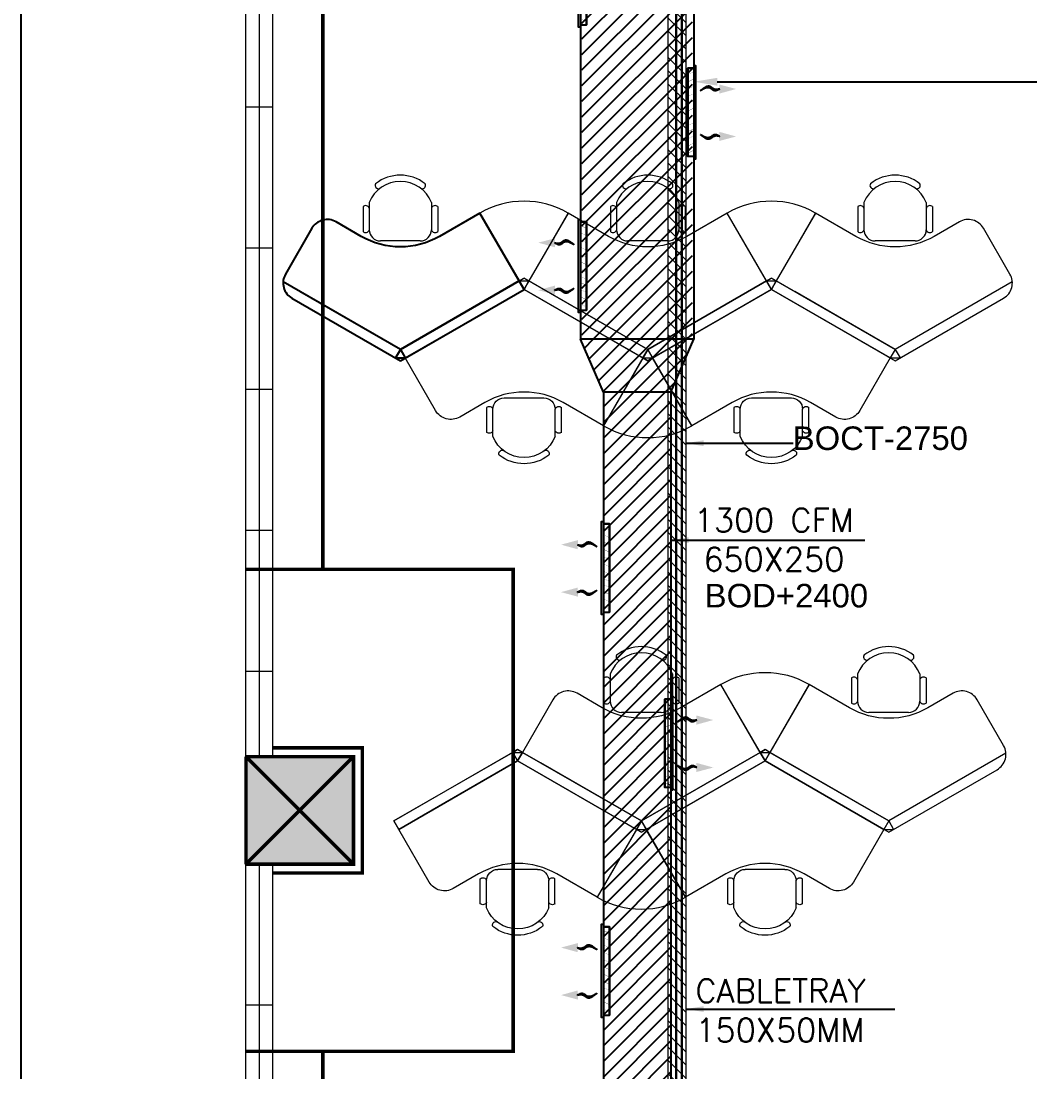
# Model space of a CAD drawing. Header units: millimetres. Extents: x 148480 to 578986, y 39883 to 155062.
# Drawn here: x 217004 to 225586, y 69951 to 78891 of the extents above; entities that cross this region are included whole.
import ezdxf

# ---------------------------------------------------------------- set-up
doc = ezdxf.new("R2010")
doc.units = ezdxf.units.MM
doc.header["$PDMODE"] = 34
doc.header["$PDSIZE"] = -1
for name, pattern in [('CENTER', [2, 1.25, -0.25, 0.25, -0.25]), ('CONTINOUS', [0]), ('HIDDEN', [0.375, 0.25, -0.125])]:
    doc.linetypes.add(name, pattern=pattern)
for name, color, linetype in [('CABELTRAY LINE', 4, 'Continuous'), ('CEN', 252, 'CENTER'), ('Flooring', 44, 'Continuous'), ('Hatch 01_UC', 7, 'Continuous'), ('HVAC-SECTIONS', 7, 'Continuous'), ('I - MODULAR', 44, 'Continuous'), ('Layer2', 4, 'Continuous'), ('Layer4', 6, 'Continuous'), ('M HVAC DRAIN PIPE', 30, 'Continuous'), ('M-HVAC ELLIPTICAL DUCT', 6, 'Continuous'), ('M-HVAC VRV PIPE', 4, 'Continuous'), ('M-HVAC-BOF', 6, 'Continuous'), ('M-HVAC-ELEPTICAL DUCT', 6, 'Continuous'), ('M-HVAC-GRIL', 6, 'Continuous'), ('M-HVAC-INSULATION', 8, 'Continuous'), ('M-HVAC-SUPP', 4, 'Continuous'), ('M-HVAC-SUPPLY AIR DUCT', 4, 'Continuous'), ('M-HVAC-TEXT', 7, 'Continuous')]:
    doc.layers.add(name, color=color, linetype=linetype)
for name, color, linetype, lineweight in [('CB-AC CABLE TRAY', 213, 'Continuous', 15), ('ID-FURNITURE MODULAR', 32, 'Continuous', 15), ('KDBS-SIDE THROW GRILLE', 1, 'Continuous', 18), ('M HVAC GRILLE', 6, 'Continuous', 13), ('SW-FURNITURE', 45, 'Continuous', 9)]:
    doc.layers.add(name, color=color, linetype=linetype, lineweight=lineweight)
doc.layers.add('glass', color=7, linetype='Continuous', lineweight=0, true_color=0x0000d6)
doc.styles.add('ARAIL', font='arial.ttf')
doc.styles.add('HVAC TEXT', font='Romans.shx', dxfattribs={"width": 0.8, "height": 100})
doc.styles.add('R', font='romans.shx')
doc.styles.add('ROMAND', font='romand__.ttf')
doc.styles.add('ROMANS3', font='romans.shx', dxfattribs={"width": 0.8, "height": 100})
doc.styles.get("Standard").update_dxf_attribs({"font": 'arial.ttf'})
doc.dimstyles.new('HVAC DIM', dxfattribs={"dimtxt": 100, "dimasz": 200, "dimexe": 50, "dimexo": 50, "dimgap": 50, "dimtad": 1, "dimtoh": 1, "dimdec": 0, "dimzin": 0, "dimdsep": 46, "dimtxsty": 'HVAC TEXT', "dimcen": 50, "dimclrd": 7, "dimclre": 7, "dimclrt": 7, "dimadec": 0, "dimazin": 0, "dimtfac": 1, "dimtdec": 0, "dimtofl": 0, "dimtmove": 0, "dimatfit": 3, "dimfxl": 1, "dimtolj": 1, "dimtzin": 0, "dimarcsym": 0})
doc.dimstyles.new('Vayucon', dxfattribs={"dimtxt": 200, "dimasz": 150, "dimexe": 0, "dimexo": 0, "dimgap": 9e-05, "dimtad": 1, "dimdec": 0, "dimrnd": 5, "dimzin": 0, "dimdsep": 46, "dimtxsty": 'ROMAND', "dimcen": 90, "dimclrd": 42, "dimclre": 8, "dimclrt": 7, "dimadec": 0, "dimazin": 0, "dimtfac": 1, "dimtdec": 0, "dimtofl": 0, "dimtmove": 1, "dimatfit": 0, "dimfxl": 1, "dimtolj": 1, "dimtzin": 0, "dimarcsym": 0})
pattern_1 = [(225, (811127.6, 15256.2), (66.29126, -66.29126), [])]

# ---------------------------------------------------------------- blocks, each defined once
blk = doc.blocks.new('A$C33651DB2')
at = {"layer": 'ID-FURNITURE MODULAR', "color": 8}
for p, q in [((24.2, 420.4), (136.6, 575.5)), ((44.5, 367.2), (166.8, 536)), ((286.6, 555.1), (533.5, 376.2)), ((430.3, 87.6), (552.7, 256.4)), ((487.2, 84.9), (599.6, 240))]:
    blk.add_line(p, q, dxfattribs=at)
for centre, radius, start, end in [((138.9, 545.3), 30.3, 346.21224, 94.26725), ((236.3, 485.7), 85.8, 54.07073, 144.07073), ((53.6, 427.7), 30.3, 193.8742, 301.92922), ((292.9, 303.9), 256.3, 165.70212, 302.43934), ((483.2, 306.8), 85.8, 324.07073, 54.07073), ((25.1, 220.2), 25.1, 33.10052, 175.40843), ((570.2, 232.8), 30.3, 13.8742, 121.92922), ((292.9, 303.9), 303.9, 195.52672, 272.61473), ((484.9, 115.1), 30.3, 166.21224, 274.26725), ((296.7, 23.3), 25.1, 292.73302, 75.04093)]:
    blk.add_arc(centre, radius, start, end, dxfattribs=at)
blk = doc.blocks.new('120 ws')
at = {"layer": 'SW-FURNITURE', "color": 8}
for p, q in [((0, 0), (-946.8, -546.7)), ((946.8, -546.7), (0, 0)), ((0, -86.6), (-37.5, -21.7)), ((37.5, -21.7), (-37.5, -21.7)), ((0, -86.6), (37.5, -21.7)), ((-909.3, -611.6), (0, -86.6)), ((0, -86.6), (909.3, -611.6)), ((0, -86.6), (768.7, -530.4)), ((-946.8, -546.7), (-909.3, -611.6)), ((-946.8, -546.7), (-609.3, -1131.2)), ((946.8, -546.7), (609.3, -1131.2)), ((909.3, -611.6), (946.8, -546.7)), ((946.8, -546.7), (1284.3, -1131.2)), ((909.3, -611.6), (946.8, -633.3)), ((984.3, -611.6), (946.8, -633.3))]:
    blk.add_line(p, q, dxfattribs=at)
blk.add_lwpolyline([(0, -86.6), (-909.3, -611.6), (-609.3, -1131.2), (-300, -952.6, -0.267949), (300, -952.6), (609.3, -1131.2), (909.3, -611.6)], format="xyb", close=True, dxfattribs=at)
blk.add_lwpolyline([(946.8, -546.7), (909.3, -611.6), (946.8, -633.3), (984.3, -611.6)], close=True, dxfattribs=at)
blk.add_arc((946.8, -546.7), 675, 240, 300, dxfattribs=at)
at = {"layer": 'SW-FURNITURE', "color": 8, "rotation": 35.92927448043179}
blk.add_blockref('A$C33651DB2', (-58.8, -1535.6), dxfattribs=at)
blk = doc.blocks.new('GFC1')
at = {"layer": 'Hatch 01_UC', "linetype": 'Continuous'}
h = blk.add_hatch(color=8, dxfattribs=at)
h.dxf.hatch_style = 1
h.paths.add_polyline_path([(292464.7, 72704.2), (291549.7, 72704.2), (291549.7, 73619.2), (292464.7, 73619.2)])
at = {"layer": 'CEN', "color": 8, "linetype": 'HIDDEN', "lineweight": 0, "ltscale": 1500}
for p, q in [((292203.1, 81075.6), (292203.1, 75212.3)), ((292203.1, 71112.3), (292203.1, 65163.3))]:
    blk.add_line(p, q, dxfattribs=at)
at = {"layer": 'CEN', "color": 8, "linetype": 'Continuous', "lineweight": 0}
for p, q in [((291549.7, 72704.2), (292464.7, 73619.2)), ((292464.7, 72704.2), (291549.7, 73619.2)), ((292464.7, 72704.2), (291549.7, 73619.2)), ((291549.7, 72704.2), (292464.7, 73619.2)), ((291549.7, 73619.2), (292464.7, 73619.2)), ((291549.7, 73619.2), (292464.7, 73619.2)), ((291549.7, 72704.2), (291549.7, 73619.2)), ((292464.7, 73619.2), (292464.7, 72704.2)), ((292464.7, 73619.2), (292464.7, 72704.2)), ((292464.7, 72704.2), (291549.7, 72704.2)), ((292464.7, 72704.2), (291549.7, 72704.2))]:
    blk.add_line(p, q, dxfattribs=at)
at = {"layer": 'CEN', "color": 8, "linetype": 'HIDDEN', "lineweight": 0, "ltscale": 1500}
blk.add_lwpolyline([(291552.1, 71112.3), (293822.1, 71112.3), (293822.1, 75212.3), (291552.1, 75212.3)], dxfattribs=at)
at = {"layer": 'CEN', "color": 8, "linetype": 'Continuous', "lineweight": 0}
for points in [[(291778.4, 72629.2), (292539.7, 72629.2), (292539.7, 73694.2), (291778.4, 73694.2)], [(291778.4, 72704.2), (292464.7, 72704.2), (292464.7, 73619.2), (291778.4, 73619.2)]]:
    blk.add_lwpolyline(points, dxfattribs=at)
at = {"layer": 'DEFPOINTS', "color": 8, "linetype": 'Continuous'}
blk.add_lwpolyline([(330908.9, 62386.8), (289636.8, 62386.8), (289636.8, 144736.9), (330908.9, 144736.9)], close=True, dxfattribs=at)
at = {"layer": 'Flooring', "color": 8, "linetype": 'HIDDEN', "ltscale": 1500}
blk.add_arc((300007.7, 78255.1), 12777.8, 229.90697, 79.60318, dxfattribs=at)
at = {"layer": 'glass', "color": 8, "linetype": 'Continuous'}
for p, q in [((291549.7, 73619.2), (291549.7, 82667.5)), ((291664, 73619.2), (291664, 82667.5)), ((291778.4, 73619.2), (291778.4, 82667.5)), ((291778.4, 79143.7), (291549.7, 79143.7)), ((291778.4, 77943.7), (291549.7, 77943.7)), ((291778.4, 76743.7), (291549.7, 76743.7)), ((291778.4, 75543.7), (291549.7, 75543.7)), ((291778.4, 74343.7), (291549.7, 74343.7)), ((291549.7, 63579.6), (291549.7, 72704.2)), ((291664, 63579.6), (291664, 72704.2)), ((291778.4, 63579.6), (291778.4, 72704.2)), ((291778.4, 71504.2), (291549.7, 71504.2))]:
    blk.add_line(p, q, dxfattribs=at)
at = {"layer": 'I - MODULAR', "color": 8}
for p, q in [((293915.1, 77593.7), (293540.1, 78243.3)), ((292863, 77082.6), (291866.2, 77658.1)), ((293873.4, 77665.9), (292863, 77082.6)), ((293915.1, 77593.7), (293873.4, 77665.9)), ((292863, 77082.6), (292009, 77575.7)), ((292863, 76986.3), (293915.1, 77593.7)), ((292863, 77082.6), (292821.4, 77010.4)), ((292863, 77082.6), (292904.7, 77010.4)), ((292821.4, 77010.4), (292904.7, 77010.4))]:
    blk.add_line(p, q, dxfattribs=at)
blk.add_lwpolyline([(292863, 77082.6), (293873.4, 77665.9), (293540.1, 78243.3), (293196.4, 78044.8, -0.267949), (292529.7, 78044.8), (292315.9, 78168.3, 0.414214), (292111, 78113.4), (291886, 77723.6, 0.414214), (291940.9, 77518.7), (292863, 76986.3)], format="xyb", dxfattribs=at)
at = {"layer": 'SW-FURNITURE', "color": 8}
for p, q in [((296019.1, 77593.7), (295644.1, 78243.3)), ((296019.1, 77593.7), (296394.1, 78243.3)), ((298048.2, 77723.6), (297823.2, 78113.4)), ((292863, 77082.6), (293915.1, 77690)), ((293915.1, 77593.7), (293873.4, 77665.9)), ((293873.4, 77665.9), (293956.7, 77665.9)), ((293915.1, 77690), (294967.1, 77082.6)), ((293915.1, 77593.7), (293956.7, 77665.9)), ((294967.1, 77082.6), (296019.1, 77690)), ((295977.5, 77665.9), (296019.1, 77690)), ((296019.1, 77593.7), (295977.5, 77665.9)), ((295977.5, 77665.9), (296060.8, 77665.9)), ((296019.1, 77690), (297071.2, 77082.6)), ((296060.8, 77665.9), (296019.1, 77690)), ((296019.1, 77593.7), (296060.8, 77665.9)), ((296060.8, 77665.9), (296019.1, 77593.7)), ((297071.2, 77082.6), (296060.8, 77665.9)), ((298068, 77658.1), (297071.2, 77082.6)), ((293915.1, 77593.7), (292904.7, 77010.4)), ((293915.1, 77593.7), (293061, 77100.6)), ((294925.4, 77010.4), (293915.1, 77593.7)), ((296019.1, 77593.7), (295008.8, 77010.4)), ((296019.1, 77593.7), (295165.1, 77100.6)), ((297029.5, 77010.4), (296019.1, 77593.7)), ((296019.1, 77593.7), (297071.2, 76986.3)), ((297071.2, 77082.6), (296217.1, 77575.7)), ((292904.7, 77010.4), (292863, 77082.6)), ((294967.1, 77082.6), (294592.1, 76433.1)), ((294967.1, 77082.6), (294592.1, 76433.1)), ((294967.1, 77082.6), (294925.4, 77010.4)), ((295008.8, 77010.4), (294967.1, 77082.6)), ((294967.1, 77082.6), (295342.1, 76433.1)), ((297071.2, 77082.6), (297029.5, 77010.4)), ((297071.2, 77082.6), (297029.5, 77010.4)), ((297071.2, 77082.6), (297112.8, 77010.4)), ((292821.4, 77010.4), (292863, 76986.3)), ((292904.7, 77010.4), (292863, 76986.3)), ((294925.4, 77010.4), (294967.1, 76986.3)), ((295008.8, 77010.4), (294967.1, 76986.3)), ((297029.5, 77010.4), (297112.8, 77010.4)), ((295964.8, 73583.3), (295589.8, 74232.8)), ((295964.8, 73583.3), (295589.8, 74232.8)), ((295964.8, 73583.3), (296339.8, 74232.8)), ((292808.7, 73072.1), (293860.8, 73679.5)), ((293819.1, 73655.5), (293860.8, 73679.5)), ((293860.8, 73679.5), (294912.8, 73072.1)), ((293902.4, 73655.5), (293860.8, 73679.5)), ((294912.8, 73072.1), (295964.8, 73679.5)), ((295923.2, 73655.5), (295964.8, 73679.5)), ((295964.8, 73679.5), (297016.8, 73072.1)), ((296006.5, 73655.5), (295964.8, 73679.5)), ((293819.1, 73655.5), (292808.7, 73072.1)), ((293860.8, 73583.3), (292850.4, 72999.9)), ((292850.4, 72999.9), (293860.8, 73583.3)), ((293860.8, 73583.3), (293006.7, 73090.2)), ((293860.8, 73583.3), (293819.1, 73655.5)), ((293819.1, 73655.5), (293902.4, 73655.5)), ((293860.8, 73583.3), (293819.1, 73655.5)), ((293860.8, 73583.3), (293902.4, 73655.5)), ((293902.4, 73655.5), (293860.8, 73583.3)), ((294871.1, 73000), (293860.8, 73583.3)), ((293860.8, 73583.3), (294912.8, 72975.9)), ((294912.8, 73072.1), (293902.4, 73655.5)), ((295923.2, 73655.5), (294912.8, 73072.1)), ((294912.8, 72975.9), (295964.8, 73583.3)), ((295964.8, 73583.3), (294954.5, 73000)), ((295964.8, 73583.3), (295110.8, 73090.2)), ((295964.8, 73583.3), (295923.2, 73655.5)), ((295923.2, 73655.5), (296006.5, 73655.5)), ((295964.8, 73583.3), (295923.2, 73655.5)), ((295964.8, 73583.3), (296006.5, 73655.5)), ((296006.5, 73655.5), (295964.8, 73583.3)), ((296975.2, 73000), (295964.8, 73583.3)), ((295964.8, 73583.3), (297016.9, 72975.9)), ((297016.9, 73072.1), (296006.5, 73655.5)), ((298013.7, 73647.6), (297016.9, 73072.1)), ((294912.8, 73072.1), (294058.7, 73565.2)), ((297016.9, 73072.1), (296162.8, 73565.2)), ((292850.4, 72999.9), (292808.7, 73072.1)), ((292808.7, 73072.1), (292850.4, 72999.9)), ((294912.8, 73072.1), (294537.8, 72422.6)), ((294912.8, 73072.1), (294537.8, 72422.6)), ((294912.8, 73072.1), (294871.1, 73000)), ((294912.8, 73072.1), (294871.1, 73000)), ((294954.5, 73000), (294912.8, 73072.1)), ((294912.8, 73072.1), (295287.8, 72422.6)), ((294912.8, 73072.1), (294954.5, 73000)), ((297016.8, 73072.1), (296975.2, 73000)), ((297016.9, 73072.1), (296975.2, 73000)), ((297016.9, 73072.1), (297058.5, 73000)), ((294871.1, 73000), (294912.8, 72975.9)), ((294871.1, 73000), (294954.5, 73000)), ((294954.5, 73000), (294912.8, 72975.9)), ((296975.2, 73000), (297058.5, 73000))]:
    blk.add_line(p, q, dxfattribs=at)
for points in [[(297071.2, 76986.3), (297993.3, 77518.7, 0.414214), (298048.2, 77723.6), (297823.2, 78113.4, 0.414214), (297618.3, 78168.3), (297404.5, 78044.8, -0.267949), (296737.8, 78044.8), (296394.1, 78243.3), (296060.8, 77665.9), (297071.2, 77082.6)], [(297016.9, 72975.9), (297939, 73508.3, 0.414214), (297993.9, 73713.2), (297768.9, 74102.9, 0.414214), (297564, 74157.8), (297350.2, 74034.4, -0.267949), (296683.5, 74034.4), (296339.8, 74232.8), (296006.5, 73655.5), (297016.9, 73072.1)]]:
    blk.add_lwpolyline(points, format="xyb", dxfattribs=at)
for points in [[(296019.1, 77593.7), (296060.8, 77665.9), (296019.1, 77690), (295977.5, 77665.9)], [(292863, 77082.6), (292904.7, 77010.4), (292863, 76986.3), (292821.4, 77010.4)], [(294967.1, 77082.6), (295008.8, 77010.4), (294967.1, 76986.3), (294925.4, 77010.4)], [(293860.8, 73583.3), (293902.4, 73655.5), (293860.8, 73679.5), (293819.1, 73655.5)], [(295964.8, 73583.3), (296006.5, 73655.5), (295964.8, 73679.5), (295923.2, 73655.5)], [(294912.8, 73072.1), (294954.5, 73000), (294912.8, 72975.9), (294871.1, 73000)]]:
    blk.add_lwpolyline(points, close=True, dxfattribs=at)
for points in [[(293915.1, 77593.7), (294925.4, 77010.4), (294592.1, 76433.1), (294248.4, 76631.5, 0.267949), (293581.7, 76631.5), (293367.9, 76508.1, -0.414214), (293163, 76563), (292904.7, 77010.4)], [(296019.1, 77593.7), (297029.5, 77010.4), (296771.2, 76563, -0.414214), (296566.2, 76508.1), (296352.5, 76631.5, 0.267949), (295685.8, 76631.5), (295342.1, 76433.1), (295008.8, 77010.4)], [(294912.8, 73072.1), (295923.2, 73655.5), (295589.8, 74232.8), (295246.1, 74034.4, -0.267949), (294579.5, 74034.4), (294365.7, 74157.8, 0.414214), (294160.8, 74102.9), (293902.4, 73655.5)], [(293860.8, 73583.3), (294871.1, 73000), (294537.8, 72422.6), (294194.1, 72621, 0.267949), (293527.4, 72621), (293313.6, 72497.6, -0.414214), (293108.7, 72552.5), (292850.4, 72999.9)], [(295964.8, 73583.3), (296975.2, 73000), (296716.8, 72552.5, -0.414214), (296511.9, 72497.6), (296298.2, 72621, 0.267949), (295631.5, 72621), (295287.8, 72422.6), (294954.5, 73000)]]:
    blk.add_lwpolyline(points, format="xyb", close=True, dxfattribs=at)
for centre, start, end in [((296019.1, 77593.7), 59.99993, 119.99993), ((294967.1, 77082.6), 240.00007, 300.00007), ((295964.8, 73583.3), 59.99993, 119.99993), ((294912.8, 73072.1), 240.00007, 300.00007)]:
    blk.add_arc(centre, 750, start, end, dxfattribs=at)
at = {"layer": 'I - MODULAR', "color": 8, "xscale": 1.111111111111135, "yscale": 1.111111111111135, "zscale": 1.111111111111135, "rotation": 215.9292058300231}
blk.add_blockref('A$C33651DB2', (292928.4, 78692.6), dxfattribs=at)
at = {"layer": 'I - MODULAR', "color": 8, "linetype": 'CONTINOUS', "xscale": 1.111111111111135, "yscale": 1.111111111111135, "zscale": 1.111111111111135, "rotation": 179.9999313495913}
blk.add_blockref('120 ws', (294967.1, 76986.3), dxfattribs=at)
at = {"layer": 'SW-FURNITURE', "color": 8, "yscale": 1.111111111111135}
for p, xscale, zscale, rotation in [((297136.5, 78692.6), 1.111111111111135, 1.111111111111135, 215.9292058300231), ((293980.4, 75983.7), -1.111111111111135, 1.111111111111134, 324.0707941699768), ((296084.5, 75983.7), -1.111111111111135, 1.111111111111134, 324.0707941699768), ((294978.1, 74682.2), 1.111111111111135, 1.111111111111135, 215.9292058300231), ((297082.2, 74682.2), 1.111111111111135, 1.111111111111135, 215.9292058300231), ((293926.1, 71973.3), -1.111111111111135, 1.111111111111134, 324.0707941699768), ((296030.2, 71973.3), -1.111111111111135, 1.111111111111134, 324.0707941699768)]:
    blk.add_blockref('A$C33651DB2', p, dxfattribs=dict(at, xscale=xscale, zscale=zscale, rotation=rotation))
blk = doc.blocks.new('BEAM')
at = {"layer": 'CEN', "color": 11, "linetype": 'HIDDEN', "lineweight": 0, "ltscale": 1500, "const_width": 30}
for points in [[(352203.1, 81075.6), (352203.1, 75212.3)], [(351552.1, 71112.3), (353822.1, 71112.3), (353822.1, 75212.3), (351552.1, 75212.3)], [(352203.1, 71112.3), (352203.1, 65163.3)]]:
    blk.add_lwpolyline(points, dxfattribs=at)
at = {"layer": 'CEN', "color": 11, "linetype": 'Continuous', "lineweight": 0, "const_width": 30}
for points in [[(351778.4, 72629.2), (352539.7, 72629.2), (352539.7, 73694.2), (351778.4, 73694.2)], [(351549.7, 72704.2), (351549.7, 73619.2)], [(351549.7, 73619.2), (352464.7, 73619.2)], [(351549.7, 73619.2), (352464.7, 73619.2)], [(351549.7, 72704.2), (352464.7, 73619.2)], [(352464.7, 72704.2), (351549.7, 73619.2)], [(352464.7, 72704.2), (351549.7, 73619.2)], [(351549.7, 72704.2), (352464.7, 73619.2)], [(351778.4, 72704.2), (352464.7, 72704.2), (352464.7, 73619.2), (351778.4, 73619.2)], [(352464.7, 73619.2), (352464.7, 72704.2)], [(352464.7, 73619.2), (352464.7, 72704.2)], [(352464.7, 72704.2), (351549.7, 72704.2)], [(352464.7, 72704.2), (351549.7, 72704.2)]]:
    blk.add_lwpolyline(points, dxfattribs=at)
blk = doc.blocks.new('BEE')
at = {"layer": 'M-HVAC VRV PIPE', "linetype": 'Continuous'}
blk.add_blockref('BEAM', (0, 0), dxfattribs=at)
blk = doc.blocks.new('RAAAA')
at = {"linetype": 'Continuous', "ltscale": 1000}
for points in [[(363, 0, 0), (363, 0, 0), (364, 0, 0), (364, 0, 0), (365, 0, 0), (366, 0, 0), (367, -1, 0), (368, -1, 0), (369, -1, 0), (371, -1, 0), (373, -2, 0), (374, -2, 0), (377, -2, 0), (379, -3, 0), (381, -3, 0), (384, -4, 0), (387, -4, 0), (390, -5, 0), (393, -5, 0), (397, -6, 0), (400, -6, 0), (404, -7, 0), (408, -8, 0), (412, -8, 0), (416, -9, 0), (421, -10, 0), (421, -10, 0), (425, -11, 0), (430, -11, 0), (435, -11, 0), (439, -11, 0), (444, -11, 0), (449, -11, 0), (454, -10, 0), (459, -10, 0), (464, -9, 0), (468, -7, 0), (473, -6, 0), (478, -4, 0), (483, -2, 0), (488, 0, 0), (494, 2, 0), (499, 4, 0), (504, 7, 0), (509, 10, 0), (514, 13, 0), (519, 16, 0), (525, 20, 0), (530, 24, 0), (535, 28, 0), (541, 32, 0), (546, 36, 0), (546, 36, 0), (552, 40, 0), (557, 44, 0), (563, 48, 0), (568, 51, 0), (574, 54, 0), (580, 56, 0), (586, 58, 0), (592, 60, 0), (598, 61, 0), (604, 62, 0), (610, 62, 0), (616, 62, 0), (622, 62, 0), (628, 61, 0), (635, 60, 0), (641, 59, 0), (648, 57, 0), (654, 55, 0), (661, 52, 0), (668, 49, 0), (675, 46, 0), (681, 42, 0), (688, 38, 0), (695, 33, 0), (702, 28, 0), (702, 28, 0), (709, 23, 0), (716, 19, 0), (722, 14, 0), (728, 10, 0), (734, 5, 0), (740, 1, 0), (745, -2, 0), (750, -6, 0), (755, -9, 0), (759, -13, 0), (763, -15, 0), (767, -18, 0), (771, -21, 0), (774, -23, 0), (777, -25, 0), (779, -27, 0), (782, -29, 0), (784, -31, 0), (786, -32, 0), (787, -33, 0), (789, -34, 0), (790, -35, 0), (790, -35, 0), (791, -35, 0), (791, -36, 0)], [(363, 0, 0), (363, 0, 0), (364, 0, 0), (364, 0, 0), (365, -1, 0), (366, -1, 0), (367, -2, 0), (368, -2, 0), (369, -3, 0), (371, -4, 0), (373, -5, 0), (374, -5, 0), (377, -6, 0), (379, -8, 0), (381, -9, 0), (384, -10, 0), (387, -12, 0), (390, -13, 0), (393, -15, 0), (397, -16, 0), (400, -18, 0), (404, -20, 0), (408, -22, 0), (412, -24, 0), (416, -26, 0), (421, -28, 0), (421, -28, 0), (425, -30, 0), (430, -32, 0), (435, -34, 0), (439, -35, 0), (444, -36, 0), (449, -37, 0), (454, -37, 0), (459, -38, 0), (464, -38, 0), (468, -37, 0), (473, -37, 0), (478, -36, 0), (483, -35, 0), (488, -33, 0), (494, -32, 0), (499, -30, 0), (504, -28, 0), (509, -25, 0), (514, -22, 0), (519, -19, 0), (525, -16, 0), (530, -13, 0), (535, -9, 0), (541, -5, 0), (546, 0, 0), (546, 0, 0), (552, 4, 0), (557, 8, 0), (563, 12, 0), (568, 15, 0), (574, 18, 0), (580, 21, 0), (586, 23, 0), (592, 25, 0), (598, 27, 0), (604, 28, 0), (610, 29, 0), (616, 30, 0), (622, 30, 0), (628, 31, 0), (635, 30, 0), (641, 30, 0), (648, 29, 0), (654, 28, 0), (661, 26, 0), (668, 24, 0), (675, 22, 0), (681, 20, 0), (688, 17, 0), (695, 14, 0), (702, 10, 0), (702, 10, 0), (709, 7, 0), (716, 3, 0), (722, 0, 0), (728, -3, 0), (734, -6, 0), (740, -9, 0), (745, -12, 0), (750, -14, 0), (755, -17, 0), (759, -19, 0), (763, -21, 0), (767, -23, 0), (771, -25, 0), (774, -27, 0), (777, -28, 0), (779, -30, 0), (782, -31, 0), (784, -32, 0), (786, -33, 0), (787, -34, 0), (789, -34, 0), (790, -35, 0), (790, -35, 0), (791, -35, 0), (791, -36, 0)]]:
    blk.add_polyline3d(points, dxfattribs=at)
blk.add_solid([(373, 101), (0, 0), (373, -101)], dxfattribs=at)
blk = doc.blocks.new('600X200 SIDE THROW GRILLE')
at = {"layer": 'M-HVAC-GRIL', "linetype": 'ByBlock'}
blk.add_lwpolyline([(375, -5), (396.4, -5), (396.4, 12.1), (-396.4, 12.1), (-396.4, -5), (-375, -5), (375, -5), (375, -56.4), (-375, -56.4), (-375, -5), (-375, -56.4), (375, -56.4), (375, -56.4)], dxfattribs=at)
at = {"layer": 'M-HVAC-GRIL', "lineweight": 0, "const_width": 1.71}
for points in [[(-364.6, -8.9), (-343.2, -8.9), (-321.8, -51.7), (-300.3, -51.7)], [(-303.2, -8.9), (-281.8, -8.9), (-260.3, -51.7), (-238.9, -51.7)], [(-241.8, -8.9), (-220.3, -8.9), (-198.9, -51.7), (-177.5, -51.7)], [(-179.6, -8.9), (-158.2, -8.9), (-136.8, -51.7), (-115.3, -51.7)], [(-117.5, -8.9), (-96, -8.9), (-74.6, -51.7), (-53.2, -51.7)], [(-55.3, -8.9), (-33.9, -8.9), (-12.5, -51.7), (9, -51.7)], [(6.8, -8.9), (28.2, -8.9), (49.7, -51.7), (71.1, -51.7)], [(69, -8.9), (90.4, -8.9), (111.8, -51.7), (133.2, -51.7)], [(120.6, -8.9), (142.1, -8.9), (163.5, -51.7), (184.9, -51.7)], [(180.8, -8.9), (202.2, -8.9), (223.6, -51.7), (245.1, -51.7)], [(242.2, -8.9), (263.6, -8.9), (285.1, -51.7), (306.5, -51.7)], [(303.6, -8.9), (325.1, -8.9), (346.5, -51.7), (367.9, -51.7)]]:
    blk.add_lwpolyline(points, dxfattribs=at)
at = {"layer": 'M-HVAC-SUPP'}
for p, xscale, yscale, zscale, rotation in [((-198.5, 355.3), -0.3839999997941415, 0.3839999997941436, 0.3839999997941436, 90.2028781887322), ((205.5, 355.3), 0.3839999997941415, 0.3839999997941415, 0.3839999997941415, 269.7971218112675)]:
    blk.add_blockref('RAAAA', p, dxfattribs=dict(at, xscale=xscale, yscale=yscale, zscale=zscale, rotation=rotation))
blk = doc.blocks.new('jyfhg')
at = {"layer": 'KDBS-SIDE THROW GRILLE', "xscale": -1, "rotation": 90.00000000000006}
blk.add_blockref('600X200 SIDE THROW GRILLE', (-100, -325), dxfattribs=at)
blk = doc.blocks.new('*D218')
at = {"layer": 'DEFPOINTS', "color": 0, "linetype": 'Continuous'}
for p in [(222726.3, 78666.2), (230020.6, 78666.2), (230020.6, 78374.2)]:
    blk.add_point(p, dxfattribs=at)
at = {"layer": 'M-HVAC-SUPPLY AIR DUCT', "color": 7, "linetype": 'Continuous', "lineweight": -2}
for p, q in [((222726.3, 78616.2), (222726.3, 78324.2)), ((230020.6, 78616.2), (230020.6, 78324.2)), ((222926.3, 78374.2), (229820.6, 78374.2))]:
    blk.add_line(p, q, dxfattribs=at)
at = {"layer": 'M-HVAC-SUPPLY AIR DUCT', "color": 7, "linetype": 'Continuous'}
for points in [[(222926.3, 78407.6), (222926.3, 78340.9), (222726.3, 78374.2)], [(229820.6, 78340.9), (229820.6, 78407.6), (230020.6, 78374.2)]]:
    blk.add_solid(points, dxfattribs=at)
at = {"layer": 'M-HVAC-SUPPLY AIR DUCT', "color": 7, "linetype": 'Continuous', "insert": (226373.5, 78474.2), "char_height": 100, "attachment_point": 5, "style": 'HVAC TEXT'}
blk.add_mtext('\\A1;7294', dxfattribs=at)
blk = doc.blocks.new('*U146')
at = {"layer": 'CB-AC CABLE TRAY', "true_color": 0xa953a0}
h = blk.add_hatch(dxfattribs=at)
h.set_pattern_fill('ANSI31', color=215, scale=25)
h.set_pattern_definition([(45, (-883587.884, 1102758.81), (-56.1266008, 56.1266008), [])])
h.paths.add_polyline_path([(-88704.9, -150.4), (-88704.9, -0.4), (-67523.5, -0.4), (-67523.5, -150.4)])
at = {"layer": 'CB-AC CABLE TRAY', "color": 215, "true_color": 0xa953a0}
blk.add_lwpolyline([(-88704.9, -150.4), (-88704.9, -0.4), (-67523.5, -0.4), (-67523.5, -150.4)], close=True, dxfattribs=at)

msp = doc.modelspace()

# ---------------------------------------------------------------- block references
at = {"layer": 'Layer4', "linetype": 'Continuous', "rotation": 360}
msp.add_blockref('GFC1', (-72632.4, -986), dxfattribs=at)

# ---------------------------------------------------------------- next in the draw order: hatches: boundary and pattern name
at = {"layer": 'M-HVAC-INSULATION'}
h = msp.add_hatch(dxfattribs=at)
h.set_pattern_fill('ANSI31', color=26, scale=750, angle=180, style=0)
h.set_pattern_definition(pattern_1)
h.paths.add_polyline_path([(222714.8, 76185), (222714.8, 83116.5), (221774.8, 83116.5), (221774.8, 76185)])
h = msp.add_hatch(dxfattribs=at)
h.set_pattern_fill('ANSI31', color=26, scale=750, angle=180, style=0)
h.set_pattern_definition(pattern_1)
h.paths.add_polyline_path([(221763.3, 76185), (221957.3, 75735), (222532.3, 75735), (222726.3, 76185)])
h = msp.add_hatch(dxfattribs=at)
h.set_pattern_fill('ANSI31', color=26, scale=750, angle=180, style=0)
h.set_pattern_definition(pattern_1)
h.paths.add_polyline_path([(221957.3, 75735), (222532.3, 75735), (222532.3, 66019.5), (221957.3, 66019.5)])

# ---------------------------------------------------------------- next in the draw order: linework, layer by layer
at = {"layer": 'M HVAC DRAIN PIPE', "color": 30, "linetype": 'Continuous', "const_width": 20}
msp.add_lwpolyline([(222407.6, 87912.3), (222624.6, 87912.3), (222624.6, 64495), (221601.6, 64495)], dxfattribs=at)
at = {"layer": 'M-HVAC ELLIPTICAL DUCT', "linetype": 'Continuous'}
for p, q in [((221763.3, 86116.5), (221763.3, 76185)), ((222726.3, 86116.5), (222726.3, 76185)), ((222726.3, 76185), (221763.3, 76185)), ((221957.3, 75735), (221763.3, 76185)), ((222532.3, 75735), (222726.3, 76185)), ((222532.3, 75735), (221957.3, 75735)), ((221957.3, 75735), (221957.3, 66019.5)), ((222532.3, 75735), (222532.3, 66019.5))]:
    msp.add_line(p, q, dxfattribs=at)
at = {"layer": 'M-HVAC VRV PIPE', "color": 6, "linetype": 'Continuous', "const_width": 20}
msp.add_lwpolyline([(222576.7, 88867.3), (222576.7, 64553.1), (221601.6, 64553.1)], dxfattribs=at)

# ---------------------------------------------------------------- next in the draw order: block references
at = {"layer": 'CB-AC CABLE TRAY', "color": 4, "linetype": 'HIDDEN', "rotation": 269.9997198436939}
msp.add_blockref('*U146', (222659.2, -893.1), dxfattribs=at)
at = {"layer": 'Layer2', "linetype": 'Continuous', "rotation": 360}
msp.add_blockref('BEE', (-132632.4, -986), dxfattribs=at)
at = {"layer": 'M HVAC GRILLE', "color": 0, "rotation": 360}
for p in [(221858.3, 79558.8), (221858.9, 77131.7), (222052.3, 74562.9), (222052.3, 71135.3)]:
    msp.add_blockref('jyfhg', p, dxfattribs=at)
at = {"layer": 'M HVAC GRILLE', "color": 0, "xscale": -1}
for p in [(222631.3, 78439.2), (222437.3, 73071.1)]:
    msp.add_blockref('jyfhg', p, dxfattribs=at)

# ---------------------------------------------------------------- next in the draw order: texts
at = {"layer": 'CABELTRAY LINE', "insert": (222739.9, 70740.4), "char_height": 200, "width": 604.338, "attachment_point": 1, "style": 'ROMANS3'}
msp.add_mtext('{\\W1;\\C0;CABLETRAY\\P150X50MM}', dxfattribs=at)
at = {"layer": 'M-HVAC-BOF', "color": 6, "lineweight": -2, "insert": (222819.1, 74102.8), "char_height": 200, "width": 1028.731, "attachment_point": 1, "style": 'ARAIL'}
msp.add_mtext('BOD+2400', dxfattribs=at)
at = {"layer": 'M-HVAC-ELEPTICAL DUCT', "insert": (223567.9, 75442, 1198.1), "char_height": 200, "attachment_point": 1}
msp.add_mtext('BOCT-2750', dxfattribs=at)
at = {"layer": 'M-HVAC-TEXT', "color": 7, "insert": (223407.4, 74745.4), "char_height": 200, "width": 1775.944, "attachment_point": 2, "style": 'R'}
msp.add_mtext('1300 CFM\\P650X250', dxfattribs=at)

# ---------------------------------------------------------------- next in the draw order: dimensions: what is measured, and where the dimension line sits
at = {"layer": 'M-HVAC-SUPPLY AIR DUCT', "linetype": 'Continuous'}
dim = msp.add_linear_dim(base=(230020.6, 78374.2), p1=(222726.3, 78666.2), p2=(230020.6, 78666.2), dimstyle='HVAC DIM', dxfattribs=at)
dim.commit()
dim.dimension.update_dxf_attribs({"geometry": '*D218', "text_midpoint": (226373.5, 78474.2)})

# ---------------------------------------------------------------- next in the draw order: leaders
at = {"layer": 'HVAC-SECTIONS', "color": 0, "linetype": 'Continuous'}
msp.add_leader([(222532.3, 74474.7), (224180.7, 74474.7)], dimstyle='Vayucon', override={"dimgap": 9e-05, "dimtad": 0}, dxfattribs=at)
at = {"layer": 'M-HVAC VRV PIPE', "linetype": 'Continuous'}
msp.add_leader([(222659.2, 75299.3), (223572.9, 75299.3)], dimstyle='Vayucon', dxfattribs=at)
at = {"layer": 'M-HVAC-TEXT', "linetype": 'Continuous'}
msp.add_leader([(222659.1, 70485.7), (224436.8, 70485.7)], dimstyle='Vayucon', override={"dimgap": 9e-05, "dimtad": 0}, dxfattribs=at)

doc.saveas('drawing.dxf')
